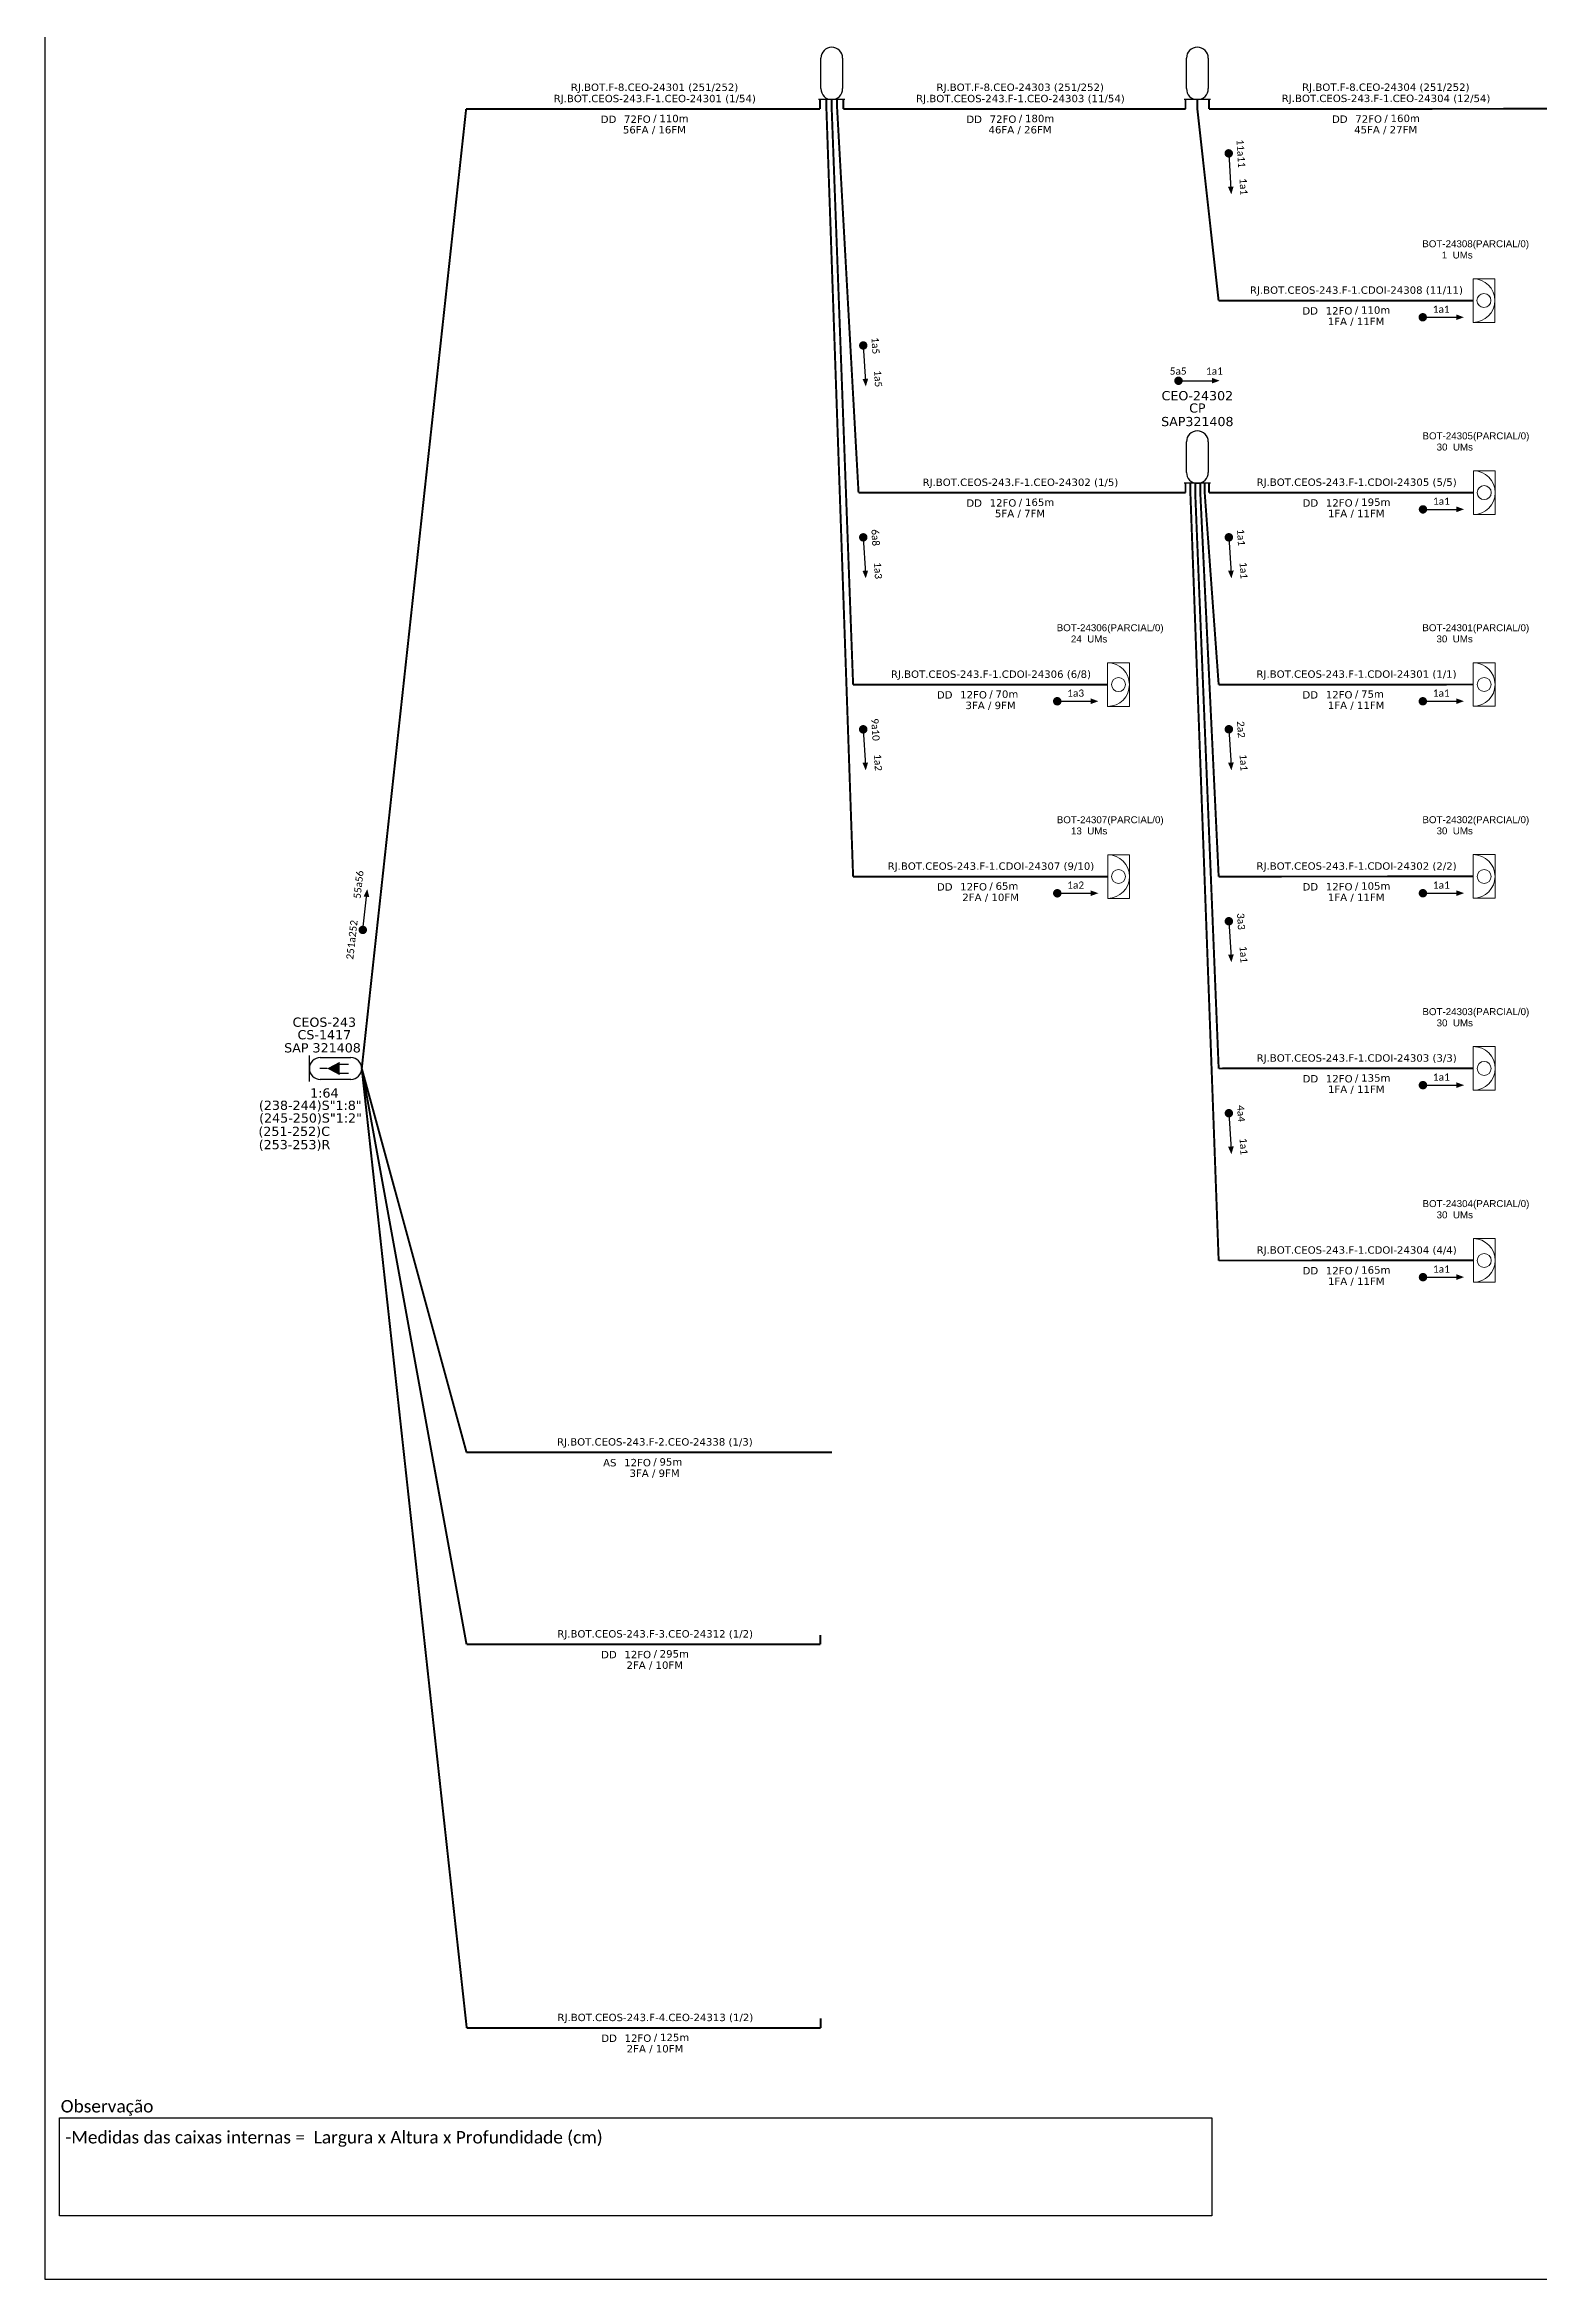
# Model space of a CAD drawing. Header units: metres. Extents: x -1434 to -593, y 563 to 1157.
# Drawn here: x -1434.3 to -1231, y 563 to 867 of the extents above; entities that cross this region are included whole.
import ezdxf
from ezdxf.enums import TextEntityAlignment as Align

# ---------------------------------------------------------------- set-up
doc = ezdxf.new("R2010")
doc.units = ezdxf.units.M
for name, color, linetype, lineweight in [("20.0-LEGENDA DOS CDO'S", 1, 'Continuous', 0), ('20.1-CDO_INTERIOR', 1, 'Continuous', 0), ('40.1-ETIQUETAS', 1, 'Continuous', 20)]:
    doc.layers.add(name, color=color, linetype=linetype, lineweight=lineweight)
for name, color, linetype in [('20.4-CEOS', 1, 'Continuous'), ('CAP a instalar', 1, 'Continuous'), ('SETA', 7, 'Continuous')]:
    doc.layers.add(name, color=color, linetype=linetype)
doc.styles.add('ARIAL', font='arial.ttf')
doc.styles.add('siredit', font='verdana.ttf')
doc.styles.get("Standard").update_dxf_attribs({"font": 'arial.ttf'})
doc.styles.add('WMF-Calibri0', font='calibri.ttf')
doc.linetypes.add('FENCELINE1', pattern='A,0.25,-0.1,[133,ltypeshp.shx,S=0.1,R=0,X=-0.1,Y=0],-0.1,1', length=1.45)

# ---------------------------------------------------------------- blocks, each defined once
blk = doc.blocks.new('CEOS_RP_CT_DRT')
at = {"layer": '20.4-CEOS', "color": 0}
for p, q in [((-4.54, 1.19), (-1.19, 1.19)), ((-1.19, -1.19), (-4.54, -1.19))]:
    blk.add_line(p, q, dxfattribs=at)
for points in [[(-5.73, -1.43), (-5.73, 1.44)], [(-3.79, 0), (-4.59, 0)], [(-2.47, 0.48), (-1.45, 0.48)], [(-2.47, -0.52), (-1.45, -0.52)]]:
    blk.add_lwpolyline(points, dxfattribs=at)
blk.add_lwpolyline([(-3.79, 0, 0, 1.47, 0), (-2.41, 0, 1.47, 1.47, 0)], format="xyseb", dxfattribs=at)
for centre, start, end in [((-4.54, 0), 90, 270), ((-1.19, 0), 270, 90)]:
    blk.add_arc(centre, 1.19, start, end, dxfattribs=at)
at = {"layer": '20.4-CEOS', "color": 7, "style": 'siredit'}
for tag, p in [('Nº_DA_CEOS', (-2.86, 5.6)), ('LOCAL', (-2.86, 4.24)), ('SAP', (-2.86, 2.78)), ('RACIO_SPLITAGEM', (-2.86, -1.88)), ('FIBRAS_SPLITTER', (-2.86, -3.58)), ('RESERVA_FINAIS', (-2.86, -6.39)), ('FIBRAS_TOP_C', (-2.86, -5.08))]:
    blk.add_attdef(tag, text='', height=1.01, dxfattribs=at).set_placement(p, align=Align.TOP_CENTER)
blk = doc.blocks.new('ETIQUETA_RS5F')
at = {"layer": '40.1-ETIQUETAS', "color": 0, "style": 'siredit'}
blk.add_text('/', height=1.5, dxfattribs=at).set_placement((1.55, -1.95), align=Align.MIDDLE_RIGHT)
for tag, p in [('ETIQUETA_R_PRIMARIA', (1.18, 4.1)), ('ETIQUETA_R_SECUNDARIA', (1.18, 2.1)), ('F_ATIVAS/F_MORTAS', (1.11, -4.24))]:
    blk.add_attdef(tag, text='', height=1.5, dxfattribs=at).set_placement(p, align=Align.MIDDLE_CENTER)
for tag, p in [('TIPO_CABO', (-6.62, -2.12)), ('CAP_CABO', (0.37, -2.09))]:
    blk.add_attdef(tag, text='', height=1.5, dxfattribs=at).set_placement(p, align=Align.MIDDLE_RIGHT)
blk.add_attdef('METROS', text='', height=1.5, dxfattribs=at).set_placement((2.11, -1.95), align=Align.MIDDLE_LEFT)
for tag, p in [('FUSÃO_1', (0.82, -8.39)), ('FUSÃO_2', (0.82, -10.6)), ('FUSÃO_3', (0.82, -12.93)), ('FUSÃO_4', (0.82, -15.14)), ('FUSÃO_5', (0.82, -17.16))]:
    blk.add_attdef(tag, text='', height=1.5, dxfattribs=at).set_placement(p, align=Align.CENTER)
blk = doc.blocks.new('CDOI_INT')
at = {"layer": '20.1-CDO_INTERIOR', "color": 0, "lineweight": 18}
blk.add_lwpolyline([(4.25, -4.25), (4.25, 4.25), (0, 4.25), (0, -4.25)], close=True, dxfattribs=at)
blk.add_circle((2.12, 0), 1.36, dxfattribs=at)
blk.add_arc((0, 0), 4.25, 270, 90, dxfattribs=at)
at = {"layer": "20.0-LEGENDA DOS CDO'S", "color": 0, "style": 'ARIAL'}
for tag, p in [('CDO_N', (-0.08, 10.38)), ('SURVEY', (-0.08, 8.2)), ('SPLITER_1', (21.18, 10.38)), ('SPLITER_2', (21.19, 8.68)), ('SAP', (-0.08, 6.23)), ('1:XX', (5.94, -2.22)), ('UMS', (5.94, -4.24))]:
    blk.add_attdef(tag, p, '', height=1.36, dxfattribs=at)
blk.add_attdef('FIBRAS_UTILIZADAS', text='', height=1.36, dxfattribs=at).set_placement((15.34, 10.38), align=Align.CENTER)

msp = doc.modelspace()

# ---------------------------------------------------------------- linework, layer by layer
at = {"color": 7}
msp.add_lwpolyline([(-1434.31, 562.96), (-593.31, 562.96), (-593.31, 1156.96), (-1434.31, 1156.96)], close=True, dxfattribs=at)
at = {"const_width": 0.575}
for points in [[(-1273.26, 852.53, 1), (-1273.22, 851.96, 1)], [(-1247.13, 829.94, 1), (-1246.56, 829.94, 1)], [(-1322.97, 826.39, 1), (-1322.94, 825.82, 1)], [(-1280.36, 821.3, 1), (-1279.79, 821.3, 1)], [(-1247.1, 803.8, 1), (-1246.53, 803.8, 1)], [(-1322.98, 800.28, 1), (-1322.94, 799.71, 1)], [(-1273.24, 800.29, 1), (-1273.21, 799.71, 1)], [(-1296.86, 777.69, 1), (-1296.28, 777.69, 1)], [(-1247.12, 777.69, 1), (-1246.55, 777.69, 1)], [(-1322.98, 774.16, 1), (-1322.94, 773.58, 1)], [(-1273.24, 774.17, 1), (-1273.21, 773.59, 1)], [(-1296.85, 751.56, 1), (-1296.27, 751.56, 1)], [(-1247.11, 751.57, 1), (-1246.54, 751.57, 1)], [(-1273.24, 748.04, 1), (-1273.21, 747.47, 1)], [(-1247.11, 725.45, 1), (-1246.53, 725.45, 1)], [(-1273.24, 721.92, 1), (-1273.21, 721.35, 1)], [(-1247.1, 699.32, 1), (-1246.53, 699.32, 1)]]:
    msp.add_lwpolyline(points, format="xyb", close=True, dxfattribs=at)
at = {"const_width": 0.575, "elevation": -0.57}
msp.add_lwpolyline([(-1391.07, 746.29, 1), (-1391.01, 746.86, 1)], format="xyb", close=True, dxfattribs=at)
at = {"color": 0}
msp.add_lwpolyline([(-1432.3, 584.95), (-1275.56, 584.95), (-1275.56, 571.6), (-1432.3, 571.6)], close=True, dxfattribs=at)
at = {"layer": '20.4-CEOS', "color": 7}
for p, q in [((-1328.73, 861.05), (-1328.73, 865.21)), ((-1325.77, 865.21), (-1325.77, 861.05)), ((-1278.99, 861.05), (-1278.99, 865.21)), ((-1276.03, 865.21), (-1276.03, 861.05)), ((-1325.47, 859.57), (-1329.04, 859.57)), ((-1275.73, 859.57), (-1279.3, 859.57))]:
    msp.add_line(p, q, dxfattribs=at)
at = {"layer": '20.4-CEOS', "color": 8}
for p, q in [((-1278.99, 808.83), (-1278.99, 812.99)), ((-1276.03, 812.99), (-1276.03, 808.83)), ((-1275.73, 807.35), (-1279.3, 807.35))]:
    msp.add_line(p, q, dxfattribs=at)
at = {"layer": '20.4-CEOS', "color": 7}
for centre, start, end in [((-1327.25, 865.21), 0, 180), ((-1277.51, 865.21), 0, 180), ((-1327.25, 861.05), 180, 0), ((-1277.51, 861.05), 180, 0)]:
    msp.add_arc(centre, 1.48, start, end, dxfattribs=at)
at = {"layer": '20.4-CEOS', "color": 8}
for centre, start, end in [((-1277.51, 812.99), 0, 180), ((-1277.51, 808.83), 180, 0)]:
    msp.add_arc(centre, 1.48, start, end, dxfattribs=at)
at = {"layer": 'CAP a instalar', "color": 7, "ltscale": 7, "const_width": 0.268}
for points in [[(-1391.18, 727.73), (-1376.98, 858.29)], [(-1376.98, 858.29), (-1328.86, 858.29)], [(-1325.68, 858.29), (-1325.68, 859.57)], [(-1325.68, 858.29), (-1279.12, 858.29)], [(-1279.12, 858.29), (-1279.12, 859.57)], [(-1275.94, 858.29), (-1275.94, 859.57)], [(-1275.94, 858.29), (-1229.38, 858.31)], [(-1376.9, 597.16), (-1391.18, 727.73)], [(-1391.18, 727.73), (-1376.93, 649.36)], [(-1376.93, 649.36), (-1328.81, 649.36)]]:
    msp.add_lwpolyline(points, dxfattribs=at)
at = {"layer": 'CAP a instalar', "color": 7, "linetype": 'FENCELINE1', "ltscale": 7, "const_width": 0.268}
for points in [[(-1328.86, 858.29), (-1328.86, 859.57)], [(-1376.93, 675.48), (-1391.18, 727.73)], [(-1376.96, 675.48), (-1327.23, 675.48)], [(-1328.81, 649.36), (-1328.81, 650.65)]]:
    msp.add_lwpolyline(points, dxfattribs=at)
at = {"layer": 'CAP a instalar', "color": 8, "ltscale": 7, "const_width": 0.268}
for points in [[(-1327.97, 858.29), (-1327.97, 859.57)], [(-1324.34, 753.83), (-1327.97, 858.29)], [(-1327.25, 858.29), (-1327.25, 859.57)], [(-1324.34, 779.95), (-1327.25, 858.29)], [(-1326.51, 858.29), (-1326.51, 859.57)], [(-1323.6, 806.07), (-1326.51, 858.29)], [(-1277.51, 858.29), (-1277.51, 859.57)], [(-1274.62, 832.21), (-1277.51, 858.29)], [(-1274.62, 832.21), (-1240, 832.22)], [(-1323.6, 806.07), (-1279.12, 806.07)], [(-1279.12, 806.07), (-1279.12, 807.35)], [(-1278.46, 806.07), (-1278.46, 807.35)], [(-1274.61, 701.59), (-1278.46, 806.07)], [(-1277.8, 806.07), (-1277.8, 807.35)], [(-1274.61, 727.72), (-1277.8, 806.07)], [(-1277.11, 806.07), (-1277.11, 807.35)], [(-1274.61, 753.84), (-1277.11, 806.07)], [(-1276.51, 806.07), (-1276.51, 807.35)], [(-1274.61, 779.96), (-1276.51, 806.07)], [(-1275.94, 806.07), (-1275.94, 807.35)], [(-1275.94, 806.07), (-1239.99, 806.08)], [(-1324.34, 779.95), (-1289.72, 779.96)], [(-1274.61, 779.96), (-1239.99, 779.97)], [(-1324.34, 753.83), (-1289.72, 753.84)], [(-1274.61, 753.84), (-1239.99, 753.85)], [(-1274.61, 727.72), (-1239.99, 727.73)], [(-1274.61, 701.59), (-1239.99, 701.6)], [(-1376.9, 597.16), (-1328.77, 597.16)], [(-1328.77, 597.16), (-1328.77, 598.45)]]:
    msp.add_lwpolyline(points, dxfattribs=at)
at = {"layer": 'SETA'}
for points in [[(-1273.24, 852.25), (-1272.94, 847.31)], [(-1246.85, 829.94), (-1241.91, 829.94)], [(-1322.95, 826.1), (-1322.66, 821.17)], [(-1280.08, 821.3), (-1275.14, 821.3)], [(-1280.08, 821.3), (-1275.14, 821.3)], [(-1246.81, 803.8), (-1241.87, 803.8)], [(-1322.96, 799.99), (-1322.66, 795.06)], [(-1273.23, 800), (-1272.93, 795.07)], [(-1296.57, 777.69), (-1291.63, 777.69)], [(-1246.83, 777.69), (-1241.89, 777.69)], [(-1322.96, 773.87), (-1322.66, 768.94)], [(-1273.23, 773.88), (-1272.93, 768.95)], [(-1296.56, 751.56), (-1291.62, 751.56)], [(-1246.83, 751.57), (-1241.89, 751.57)], [(-1273.23, 747.76), (-1272.93, 742.82)], [(-1246.82, 725.45), (-1241.88, 725.45)], [(-1273.23, 721.63), (-1272.93, 716.7)], [(-1246.81, 699.32), (-1241.87, 699.32)]]:
    msp.add_lwpolyline(points, dxfattribs=at)
at = {"layer": 'SETA', "elevation": -0.57}
msp.add_lwpolyline([(-1391.04, 746.57), (-1390.49, 751.48)], dxfattribs=at)
msp.add_lwpolyline([(-1391.04, 746.57), (-1390.49, 751.48)], dxfattribs=at)
at = {"layer": 'SETA'}
for points in [[(-1272.58, 847.73), (-1272.89, 846.66), (-1273.34, 847.69)], [(-1242.3, 830.33), (-1241.25, 829.94), (-1242.3, 829.56)], [(-1322.29, 821.59), (-1322.61, 820.52), (-1323.05, 821.54)], [(-1275.53, 821.7), (-1274.48, 821.31), (-1275.53, 820.93)], [(-1275.53, 821.7), (-1274.48, 821.31), (-1275.53, 820.93)], [(-1242.27, 804.19), (-1241.22, 803.81), (-1242.27, 803.42)], [(-1322.3, 795.48), (-1322.62, 794.41), (-1323.06, 795.43)], [(-1272.56, 795.49), (-1272.88, 794.41), (-1273.33, 795.44)], [(-1292.02, 778.08), (-1290.97, 777.69), (-1292.02, 777.31)], [(-1242.29, 778.08), (-1241.24, 777.7), (-1242.29, 777.32)], [(-1322.3, 769.36), (-1322.62, 768.28), (-1323.06, 769.31)], [(-1272.56, 769.37), (-1272.88, 768.29), (-1273.33, 769.32)], [(-1390.92, 751.13, -0.57), (-1390.43, 752.14, -0.57), (-1390.16, 751.05, -0.57)], [(-1390.92, 751.13, -0.57), (-1390.43, 752.14, -0.57), (-1390.16, 751.05, -0.57)], [(-1292.02, 751.95), (-1290.96, 751.57), (-1292.02, 751.19)], [(-1242.28, 751.96), (-1241.23, 751.58), (-1242.28, 751.19)], [(-1272.56, 743.24), (-1272.88, 742.17), (-1273.33, 743.2)], [(-1242.28, 725.84), (-1241.22, 725.45), (-1242.28, 725.07)], [(-1272.56, 717.12), (-1272.88, 716.05), (-1273.33, 717.07)], [(-1242.27, 699.72), (-1241.22, 699.33), (-1242.27, 698.95)]]:
    msp.add_solid(points, dxfattribs=at)

# ---------------------------------------------------------------- block references
at = {"layer": '20.1-CDO_INTERIOR', "color": 8, "ltscale": 11}
ref = msp.add_blockref('CDOI_INT', (-1240, 832.22), dxfattribs=dict(at, xscale=0.6986235969646043, yscale=0.6986235969646043, zscale=0.6986235969646043))
ref.add_attrib('CDO_N', 'BOT-24308', dxfattribs={"layer": "20.0-LEGENDA DOS CDO'S", "color": 8, "height": 0.95, "style": 'ARIAL'}).set_placement((-1240.05, 839.47), align=Align.RIGHT)
ref.add_attrib('FIBRAS_UTILIZADAS', '    (PARCIAL/0)', dxfattribs={"layer": "20.0-LEGENDA DOS CDO'S", "color": 8, "height": 0.9484, "style": 'ARIAL'}).set_placement((-1236.95, 839.47), align=Align.CENTER)
ref.add_attrib('SURVEY', '1  UMs', dxfattribs={"layer": "20.0-LEGENDA DOS CDO'S", "color": 8, "height": 0.95, "style": 'ARIAL'}).set_placement((-1240.05, 837.94), align=Align.RIGHT)
ref = msp.add_blockref('CDOI_INT', (-1239.96, 806.08), dxfattribs=dict(at, xscale=0.6986235969646043, yscale=0.6986235969646043, zscale=0.6986235969646043))
ref.add_attrib('CDO_N', 'BOT-24305', dxfattribs={"layer": "20.0-LEGENDA DOS CDO'S", "color": 8, "height": 0.95, "style": 'ARIAL'}).set_placement((-1240.02, 813.33), align=Align.RIGHT)
ref.add_attrib('FIBRAS_UTILIZADAS', '    (PARCIAL/0)', dxfattribs={"layer": "20.0-LEGENDA DOS CDO'S", "color": 8, "height": 0.9484, "style": 'ARIAL'}).set_placement((-1236.91, 813.33), align=Align.CENTER)
ref.add_attrib('SURVEY', '30  UMs', dxfattribs={"layer": "20.0-LEGENDA DOS CDO'S", "color": 8, "height": 0.95, "style": 'ARIAL'}).set_placement((-1240.02, 811.81), align=Align.RIGHT)
ref = msp.add_blockref('CDOI_INT', (-1289.72, 779.96), dxfattribs=dict(at, xscale=0.6986235969646043, yscale=0.6986235969646043, zscale=0.6986235969646043))
ref.add_attrib('CDO_N', 'BOT-24306', dxfattribs={"layer": "20.0-LEGENDA DOS CDO'S", "color": 8, "height": 0.95, "style": 'ARIAL'}).set_placement((-1289.78, 787.22), align=Align.RIGHT)
ref.add_attrib('FIBRAS_UTILIZADAS', '    (PARCIAL/0)', dxfattribs={"layer": "20.0-LEGENDA DOS CDO'S", "color": 8, "height": 0.9484, "style": 'ARIAL'}).set_placement((-1286.67, 787.22), align=Align.CENTER)
ref.add_attrib('SURVEY', '24  UMs', dxfattribs={"layer": "20.0-LEGENDA DOS CDO'S", "color": 8, "height": 0.95, "style": 'ARIAL'}).set_placement((-1289.77, 785.69), align=Align.RIGHT)
ref = msp.add_blockref('CDOI_INT', (-1239.98, 779.97), dxfattribs=dict(at, xscale=0.6986235969646043, yscale=0.6986235969646043, zscale=0.6986235969646043))
ref.add_attrib('CDO_N', 'BOT-24301', dxfattribs={"layer": "20.0-LEGENDA DOS CDO'S", "color": 8, "height": 0.95, "style": 'ARIAL'}).set_placement((-1240.04, 787.22), align=Align.RIGHT)
ref.add_attrib('FIBRAS_UTILIZADAS', '    (PARCIAL/0)', dxfattribs={"layer": "20.0-LEGENDA DOS CDO'S", "color": 8, "height": 0.9484, "style": 'ARIAL'}).set_placement((-1236.93, 787.22), align=Align.CENTER)
ref.add_attrib('SURVEY', '30  UMs', dxfattribs={"layer": "20.0-LEGENDA DOS CDO'S", "color": 8, "height": 0.95, "style": 'ARIAL'}).set_placement((-1240.04, 785.7), align=Align.RIGHT)
ref = msp.add_blockref('CDOI_INT', (-1289.71, 753.84), dxfattribs=dict(at, xscale=0.6986235969646043, yscale=0.6986235969646043, zscale=0.6986235969646043))
ref.add_attrib('CDO_N', 'BOT-24307', dxfattribs={"layer": "20.0-LEGENDA DOS CDO'S", "color": 8, "height": 0.95, "style": 'ARIAL'}).set_placement((-1289.77, 761.09), align=Align.RIGHT)
ref.add_attrib('FIBRAS_UTILIZADAS', '    (PARCIAL/0)', dxfattribs={"layer": "20.0-LEGENDA DOS CDO'S", "color": 8, "height": 0.9484, "style": 'ARIAL'}).set_placement((-1286.66, 761.09), align=Align.CENTER)
ref.add_attrib('SURVEY', '13  UMs', dxfattribs={"layer": "20.0-LEGENDA DOS CDO'S", "color": 8, "height": 0.95, "style": 'ARIAL'}).set_placement((-1289.76, 759.57), align=Align.RIGHT)
ref = msp.add_blockref('CDOI_INT', (-1239.98, 753.85), dxfattribs=dict(at, xscale=0.6986235969646043, yscale=0.6986235969646043, zscale=0.6986235969646043))
ref.add_attrib('CDO_N', 'BOT-24302', dxfattribs={"layer": "20.0-LEGENDA DOS CDO'S", "color": 8, "height": 0.95, "style": 'ARIAL'}).set_placement((-1240.03, 761.1), align=Align.RIGHT)
ref.add_attrib('FIBRAS_UTILIZADAS', '    (PARCIAL/0)', dxfattribs={"layer": "20.0-LEGENDA DOS CDO'S", "color": 8, "height": 0.9484, "style": 'ARIAL'}).set_placement((-1236.93, 761.1), align=Align.CENTER)
ref.add_attrib('SURVEY', '30  UMs', dxfattribs={"layer": "20.0-LEGENDA DOS CDO'S", "color": 8, "height": 0.95, "style": 'ARIAL'}).set_placement((-1240.03, 759.58), align=Align.RIGHT)
ref = msp.add_blockref('CDOI_INT', (-1239.97, 727.73), dxfattribs=dict(at, xscale=0.6986235969646043, yscale=0.6986235969646043, zscale=0.6986235969646043))
ref.add_attrib('CDO_N', 'BOT-24303', dxfattribs={"layer": "20.0-LEGENDA DOS CDO'S", "color": 8, "height": 0.95, "style": 'ARIAL'}).set_placement((-1240.03, 734.98), align=Align.RIGHT)
ref.add_attrib('FIBRAS_UTILIZADAS', '    (PARCIAL/0)', dxfattribs={"layer": "20.0-LEGENDA DOS CDO'S", "color": 8, "height": 0.9484, "style": 'ARIAL'}).set_placement((-1236.92, 734.98), align=Align.CENTER)
ref.add_attrib('SURVEY', '30  UMs', dxfattribs={"layer": "20.0-LEGENDA DOS CDO'S", "color": 8, "height": 0.95, "style": 'ARIAL'}).set_placement((-1240.02, 733.45), align=Align.RIGHT)
ref = msp.add_blockref('CDOI_INT', (-1239.96, 701.6), dxfattribs=dict(at, xscale=0.6986235969646043, yscale=0.6986235969646043, zscale=0.6986235969646043))
ref.add_attrib('CDO_N', 'BOT-24304', dxfattribs={"layer": "20.0-LEGENDA DOS CDO'S", "color": 8, "height": 0.95, "style": 'ARIAL'}).set_placement((-1240.02, 708.86), align=Align.RIGHT)
ref.add_attrib('FIBRAS_UTILIZADAS', '    (PARCIAL/0)', dxfattribs={"layer": "20.0-LEGENDA DOS CDO'S", "color": 8, "height": 0.9484, "style": 'ARIAL'}).set_placement((-1236.91, 708.86), align=Align.CENTER)
ref.add_attrib('SURVEY', '30  UMs', dxfattribs={"layer": "20.0-LEGENDA DOS CDO'S", "color": 8, "height": 0.95, "style": 'ARIAL'}).set_placement((-1240.02, 707.33), align=Align.RIGHT)
at = {"layer": '20.4-CEOS', "color": 7}
ref = msp.add_blockref('CEOS_RP_CT_DRT', (-1391.18, 727.72), dxfattribs=dict(at, xscale=1.242529650648194, yscale=1.242529650648194, zscale=1.24252964763992))
ref.add_attrib('Nº_DA_CEOS', 'CEOS-243', dxfattribs={"color": 7, "height": 1.255, "style": 'siredit'}).set_placement((-1396.27, 734.65), align=Align.TOP_CENTER)
ref.add_attrib('LOCAL', 'CS-1417', dxfattribs={"color": 7, "height": 1.255, "style": 'siredit'}).set_placement((-1396.27, 732.94), align=Align.TOP_CENTER)
ref.add_attrib('SAP', 'SAP 321408', dxfattribs={"color": 7, "height": 1.255, "style": 'siredit'}).set_placement((-1396.52, 731.16), align=Align.TOP_CENTER)
ref.add_attrib('RACIO_SPLITAGEM', '1:64', dxfattribs={"color": 7, "height": 1.255, "style": 'siredit'}).set_placement((-1396.27, 725.02), align=Align.TOP_CENTER)
ref.add_attrib('FIBRAS_SPLITTER', '(238-244)S"1:8"', dxfattribs={"color": 7, "height": 1.2546, "style": 'siredit'}).set_placement((-1398.18, 723.34), align=Align.TOP_CENTER)
ref.add_attrib('FIBRAS_TOP_C', '(251-252)C', dxfattribs={"color": 7, "height": 1.255, "style": 'siredit'}).set_placement((-1400.37, 719.8), align=Align.TOP_CENTER)
ref.add_attrib('RESERVA_FINAIS', '(253-253)R', dxfattribs={"color": 7, "height": 1.255, "style": 'siredit'}).set_placement((-1400.33, 717.99), align=Align.TOP_CENTER)
at = {"layer": '40.1-ETIQUETAS', "color": 7}
ref = msp.add_blockref('ETIQUETA_RS5F', (-1352.12, 858.3), dxfattribs=dict(at, xscale=0.6704489508658391, yscale=0.6704489508658391, zscale=0.6704489508658391))
ref.add_attrib('ETIQUETA_R_PRIMARIA', 'RJ.BOT.F-8.CEO-24301 (251/252)', dxfattribs={"color": 0, "height": 1.0057, "style": 'siredit'}).set_placement((-1351.35, 861.24), align=Align.MIDDLE_CENTER)
ref.add_attrib('ETIQUETA_R_SECUNDARIA', 'RJ.BOT.CEOS-243.F-1.CEO-24301 (1/54)', dxfattribs={"color": 0, "height": 1.0057, "style": 'siredit'}).set_placement((-1351.32, 859.71), align=Align.MIDDLE_CENTER)
ref.add_attrib('TIPO_CABO', 'DD', dxfattribs={"color": 0, "height": 1.006, "style": 'siredit'}).set_placement((-1356.55, 856.88), align=Align.MIDDLE_RIGHT)
ref.add_attrib('CAP_CABO', '72FO', dxfattribs={"color": 0, "height": 1.006, "style": 'siredit'}).set_placement((-1351.87, 856.9), align=Align.MIDDLE_RIGHT)
ref.add_attrib('METROS', '110m', dxfattribs={"color": 0, "height": 1.006, "style": 'siredit'}).set_placement((-1350.7, 856.99), align=Align.MIDDLE_LEFT)
ref.add_attrib('F_ATIVAS/F_MORTAS', '56FA / 16FM', dxfattribs={"color": 0, "height": 1.0057, "style": 'siredit'}).set_placement((-1351.37, 855.46), align=Align.MIDDLE_CENTER)
ref = msp.add_blockref('ETIQUETA_RS5F', (-1302.38, 858.3), dxfattribs=dict(at, xscale=0.6704489508658391, yscale=0.6704489508658391, zscale=0.6704489508658391))
ref.add_attrib('ETIQUETA_R_PRIMARIA', 'RJ.BOT.F-8.CEO-24303 (251/252)', dxfattribs={"color": 0, "height": 1.0057, "style": 'siredit'}).set_placement((-1301.61, 861.24), align=Align.MIDDLE_CENTER)
ref.add_attrib('ETIQUETA_R_SECUNDARIA', 'RJ.BOT.CEOS-243.F-1.CEO-24303 (11/54)', dxfattribs={"color": 0, "height": 1.0057, "style": 'siredit'}).set_placement((-1301.58, 859.71), align=Align.MIDDLE_CENTER)
ref.add_attrib('TIPO_CABO', 'DD', dxfattribs={"color": 0, "height": 1.006, "style": 'siredit'}).set_placement((-1306.81, 856.88), align=Align.MIDDLE_RIGHT)
ref.add_attrib('CAP_CABO', '72FO', dxfattribs={"color": 0, "height": 1.006, "style": 'siredit'}).set_placement((-1302.13, 856.9), align=Align.MIDDLE_RIGHT)
ref.add_attrib('METROS', '180m', dxfattribs={"color": 0, "height": 1.006, "style": 'siredit'}).set_placement((-1300.96, 856.99), align=Align.MIDDLE_LEFT)
ref.add_attrib('F_ATIVAS/F_MORTAS', '46FA / 26FM', dxfattribs={"color": 0, "height": 1.0057, "style": 'siredit'}).set_placement((-1301.63, 855.46), align=Align.MIDDLE_CENTER)
ref = msp.add_blockref('ETIQUETA_RS5F', (-1252.64, 858.32), dxfattribs=dict(at, xscale=0.6704489508658391, yscale=0.6704489508658391, zscale=0.6704489508658391))
ref.add_attrib('ETIQUETA_R_PRIMARIA', 'RJ.BOT.F-8.CEO-24304 (251/252)', dxfattribs={"color": 0, "height": 1.0057, "style": 'siredit'}).set_placement((-1251.87, 861.25), align=Align.MIDDLE_CENTER)
ref.add_attrib('ETIQUETA_R_SECUNDARIA', 'RJ.BOT.CEOS-243.F-1.CEO-24304 (12/54)', dxfattribs={"color": 0, "height": 1.0057, "style": 'siredit'}).set_placement((-1251.84, 859.73), align=Align.MIDDLE_CENTER)
ref.add_attrib('TIPO_CABO', 'DD', dxfattribs={"color": 0, "height": 1.006, "style": 'siredit'}).set_placement((-1257.07, 856.9), align=Align.MIDDLE_RIGHT)
ref.add_attrib('CAP_CABO', '72FO', dxfattribs={"color": 0, "height": 1.006, "style": 'siredit'}).set_placement((-1252.39, 856.92), align=Align.MIDDLE_RIGHT)
ref.add_attrib('METROS', '160m', dxfattribs={"color": 0, "height": 1.006, "style": 'siredit'}).set_placement((-1251.22, 857.01), align=Align.MIDDLE_LEFT)
ref.add_attrib('F_ATIVAS/F_MORTAS', '45FA / 27FM', dxfattribs={"color": 0, "height": 1.0057, "style": 'siredit'}).set_placement((-1251.89, 855.47), align=Align.MIDDLE_CENTER)
at = {"layer": '40.1-ETIQUETAS', "color": 8}
ref = msp.add_blockref('ETIQUETA_RS5F', (-1256.66, 832.23), dxfattribs=dict(at, xscale=0.6704489508658391, yscale=0.6704489508658391, zscale=0.6704489508658391))
ref.add_attrib('ETIQUETA_R_SECUNDARIA', 'RJ.BOT.CEOS-243.F-1.CDOI-24308 (11/11)', dxfattribs={"color": 0, "height": 1.0057, "style": 'siredit'}).set_placement((-1255.87, 833.64), align=Align.MIDDLE_CENTER)
ref.add_attrib('TIPO_CABO', 'DD', dxfattribs={"color": 0, "height": 1.006, "style": 'siredit'}).set_placement((-1261.1, 830.81), align=Align.MIDDLE_RIGHT)
ref.add_attrib('CAP_CABO', '12FO', dxfattribs={"color": 0, "height": 1.006, "style": 'siredit'}).set_placement((-1256.42, 830.82), align=Align.MIDDLE_RIGHT)
ref.add_attrib('METROS', '110m', dxfattribs={"color": 0, "height": 1.006, "style": 'siredit'}).set_placement((-1255.25, 830.92), align=Align.MIDDLE_LEFT)
ref.add_attrib('F_ATIVAS/F_MORTAS', '1FA / 11FM', dxfattribs={"color": 0, "height": 1.006, "style": 'siredit'}).set_placement((-1255.92, 829.38), align=Align.MIDDLE_CENTER)
ref = msp.add_blockref('ETIQUETA_RS5F', (-1302.38, 806.08), dxfattribs=dict(at, xscale=0.6704489508658391, yscale=0.6704489508658391, zscale=0.6704489508658391))
ref.add_attrib('ETIQUETA_R_SECUNDARIA', 'RJ.BOT.CEOS-243.F-1.CEO-24302 (1/5)', dxfattribs={"color": 0, "height": 1.0057, "style": 'siredit'}).set_placement((-1301.58, 807.49), align=Align.MIDDLE_CENTER)
ref.add_attrib('TIPO_CABO', 'DD', dxfattribs={"color": 0, "height": 1.006, "style": 'siredit'}).set_placement((-1306.81, 804.66), align=Align.MIDDLE_RIGHT)
ref.add_attrib('CAP_CABO', '12FO', dxfattribs={"color": 0, "height": 1.006, "style": 'siredit'}).set_placement((-1302.13, 804.68), align=Align.MIDDLE_RIGHT)
ref.add_attrib('METROS', '165m', dxfattribs={"color": 0, "height": 1.006, "style": 'siredit'}).set_placement((-1300.96, 804.77), align=Align.MIDDLE_LEFT)
ref.add_attrib('F_ATIVAS/F_MORTAS', '5FA / 7FM', dxfattribs={"color": 0, "height": 1.006, "style": 'siredit'}).set_placement((-1301.63, 803.24), align=Align.MIDDLE_CENTER)
ref = msp.add_blockref('ETIQUETA_RS5F', (-1256.63, 806.09), dxfattribs=dict(at, xscale=0.6704489508658391, yscale=0.6704489508658391, zscale=0.6704489508658391))
ref.add_attrib('ETIQUETA_R_SECUNDARIA', 'RJ.BOT.CEOS-243.F-1.CDOI-24305 (5/5)', dxfattribs={"color": 0, "height": 1.0057, "style": 'siredit'}).set_placement((-1255.84, 807.5), align=Align.MIDDLE_CENTER)
ref.add_attrib('TIPO_CABO', 'DD', dxfattribs={"color": 0, "height": 1.006, "style": 'siredit'}).set_placement((-1261.07, 804.67), align=Align.MIDDLE_RIGHT)
ref.add_attrib('CAP_CABO', '12FO', dxfattribs={"color": 0, "height": 1.006, "style": 'siredit'}).set_placement((-1256.39, 804.68), align=Align.MIDDLE_RIGHT)
ref.add_attrib('METROS', '195m', dxfattribs={"color": 0, "height": 1.006, "style": 'siredit'}).set_placement((-1255.22, 804.78), align=Align.MIDDLE_LEFT)
ref.add_attrib('F_ATIVAS/F_MORTAS', '1FA / 11FM', dxfattribs={"color": 0, "height": 1.006, "style": 'siredit'}).set_placement((-1255.89, 803.24), align=Align.MIDDLE_CENTER)
ref = msp.add_blockref('ETIQUETA_RS5F', (-1306.39, 779.97), dxfattribs=dict(at, xscale=0.6704489508658391, yscale=0.6704489508658391, zscale=0.6704489508658391))
ref.add_attrib('ETIQUETA_R_SECUNDARIA', 'RJ.BOT.CEOS-243.F-1.CDOI-24306 (6/8)', dxfattribs={"color": 0, "height": 1.0057, "style": 'siredit'}).set_placement((-1305.59, 781.38), align=Align.MIDDLE_CENTER)
ref.add_attrib('TIPO_CABO', 'DD', dxfattribs={"color": 0, "height": 1.006, "style": 'siredit'}).set_placement((-1310.82, 778.56), align=Align.MIDDLE_RIGHT)
ref.add_attrib('CAP_CABO', '12FO', dxfattribs={"color": 0, "height": 1.006, "style": 'siredit'}).set_placement((-1306.14, 778.57), align=Align.MIDDLE_RIGHT)
ref.add_attrib('METROS', '70m', dxfattribs={"color": 0, "height": 1.006, "style": 'siredit'}).set_placement((-1304.97, 778.66), align=Align.MIDDLE_LEFT)
ref.add_attrib('F_ATIVAS/F_MORTAS', '3FA / 9FM', dxfattribs={"color": 0, "height": 1.006, "style": 'siredit'}).set_placement((-1305.64, 777.13), align=Align.MIDDLE_CENTER)
ref = msp.add_blockref('ETIQUETA_RS5F', (-1256.65, 779.98), dxfattribs=dict(at, xscale=0.6704489508658391, yscale=0.6704489508658391, zscale=0.6704489508658391))
ref.add_attrib('ETIQUETA_R_SECUNDARIA', 'RJ.BOT.CEOS-243.F-1.CDOI-24301 (1/1)', dxfattribs={"color": 0, "height": 1.0057, "style": 'siredit'}).set_placement((-1255.86, 781.39), align=Align.MIDDLE_CENTER)
ref.add_attrib('TIPO_CABO', 'DD', dxfattribs={"color": 0, "height": 1.006, "style": 'siredit'}).set_placement((-1261.09, 778.56), align=Align.MIDDLE_RIGHT)
ref.add_attrib('CAP_CABO', '12FO', dxfattribs={"color": 0, "height": 1.006, "style": 'siredit'}).set_placement((-1256.41, 778.58), align=Align.MIDDLE_RIGHT)
ref.add_attrib('METROS', '75m', dxfattribs={"color": 0, "height": 1.006, "style": 'siredit'}).set_placement((-1255.24, 778.67), align=Align.MIDDLE_LEFT)
ref.add_attrib('F_ATIVAS/F_MORTAS', '1FA / 11FM', dxfattribs={"color": 0, "height": 1.006, "style": 'siredit'}).set_placement((-1255.91, 777.14), align=Align.MIDDLE_CENTER)
ref = msp.add_blockref('ETIQUETA_RS5F', (-1306.38, 753.85), dxfattribs=dict(at, xscale=0.6704489508658391, yscale=0.6704489508658391, zscale=0.6704489508658391))
ref.add_attrib('ETIQUETA_R_SECUNDARIA', 'RJ.BOT.CEOS-243.F-1.CDOI-24307 (9/10)', dxfattribs={"color": 0, "height": 1.0057, "style": 'siredit'}).set_placement((-1305.59, 755.26), align=Align.MIDDLE_CENTER)
ref.add_attrib('TIPO_CABO', 'DD', dxfattribs={"color": 0, "height": 1.006, "style": 'siredit'}).set_placement((-1310.81, 752.43), align=Align.MIDDLE_RIGHT)
ref.add_attrib('CAP_CABO', '12FO', dxfattribs={"color": 0, "height": 1.006, "style": 'siredit'}).set_placement((-1306.13, 752.45), align=Align.MIDDLE_RIGHT)
ref.add_attrib('METROS', '65m', dxfattribs={"color": 0, "height": 1.006, "style": 'siredit'}).set_placement((-1304.96, 752.54), align=Align.MIDDLE_LEFT)
ref.add_attrib('F_ATIVAS/F_MORTAS', '2FA / 10FM', dxfattribs={"color": 0, "height": 1.006, "style": 'siredit'}).set_placement((-1305.63, 751.01), align=Align.MIDDLE_CENTER)
ref = msp.add_blockref('ETIQUETA_RS5F', (-1256.64, 753.86), dxfattribs=dict(at, xscale=0.6704489508658391, yscale=0.6704489508658391, zscale=0.6704489508658391))
ref.add_attrib('ETIQUETA_R_SECUNDARIA', 'RJ.BOT.CEOS-243.F-1.CDOI-24302 (2/2)', dxfattribs={"color": 0, "height": 1.0057, "style": 'siredit'}).set_placement((-1255.85, 755.27), align=Align.MIDDLE_CENTER)
ref.add_attrib('TIPO_CABO', 'DD', dxfattribs={"color": 0, "height": 1.006, "style": 'siredit'}).set_placement((-1261.08, 752.44), align=Align.MIDDLE_RIGHT)
ref.add_attrib('CAP_CABO', '12FO', dxfattribs={"color": 0, "height": 1.006, "style": 'siredit'}).set_placement((-1256.4, 752.46), align=Align.MIDDLE_RIGHT)
ref.add_attrib('METROS', '105m', dxfattribs={"color": 0, "height": 1.006, "style": 'siredit'}).set_placement((-1255.23, 752.55), align=Align.MIDDLE_LEFT)
ref.add_attrib('F_ATIVAS/F_MORTAS', '1FA / 11FM', dxfattribs={"color": 0, "height": 1.006, "style": 'siredit'}).set_placement((-1255.9, 751.01), align=Align.MIDDLE_CENTER)
ref = msp.add_blockref('ETIQUETA_RS5F', (-1256.64, 727.74), dxfattribs=dict(at, xscale=0.6704489508658391, yscale=0.6704489508658391, zscale=0.6704489508658391))
ref.add_attrib('ETIQUETA_R_SECUNDARIA', 'RJ.BOT.CEOS-243.F-1.CDOI-24303 (3/3)', dxfattribs={"color": 0, "height": 1.0057, "style": 'siredit'}).set_placement((-1255.84, 729.15), align=Align.MIDDLE_CENTER)
ref.add_attrib('TIPO_CABO', 'DD', dxfattribs={"color": 0, "height": 1.006, "style": 'siredit'}).set_placement((-1261.07, 726.32), align=Align.MIDDLE_RIGHT)
ref.add_attrib('CAP_CABO', '12FO', dxfattribs={"color": 0, "height": 1.006, "style": 'siredit'}).set_placement((-1256.39, 726.33), align=Align.MIDDLE_RIGHT)
ref.add_attrib('METROS', '135m', dxfattribs={"color": 0, "height": 1.006, "style": 'siredit'}).set_placement((-1255.22, 726.43), align=Align.MIDDLE_LEFT)
ref.add_attrib('F_ATIVAS/F_MORTAS', '1FA / 11FM', dxfattribs={"color": 0, "height": 1.006, "style": 'siredit'}).set_placement((-1255.89, 724.89), align=Align.MIDDLE_CENTER)
ref = msp.add_blockref('ETIQUETA_RS5F', (-1256.63, 701.61), dxfattribs=dict(at, xscale=0.6704489508658391, yscale=0.6704489508658391, zscale=0.6704489508658391))
ref.add_attrib('ETIQUETA_R_SECUNDARIA', 'RJ.BOT.CEOS-243.F-1.CDOI-24304 (4/4)', dxfattribs={"color": 0, "height": 1.0057, "style": 'siredit'}).set_placement((-1255.84, 703.02), align=Align.MIDDLE_CENTER)
ref.add_attrib('TIPO_CABO', 'DD', dxfattribs={"color": 0, "height": 1.006, "style": 'siredit'}).set_placement((-1261.07, 700.2), align=Align.MIDDLE_RIGHT)
ref.add_attrib('CAP_CABO', '12FO', dxfattribs={"color": 0, "height": 1.006, "style": 'siredit'}).set_placement((-1256.39, 700.21), align=Align.MIDDLE_RIGHT)
ref.add_attrib('METROS', '165m', dxfattribs={"color": 0, "height": 1.006, "style": 'siredit'}).set_placement((-1255.22, 700.3), align=Align.MIDDLE_LEFT)
ref.add_attrib('F_ATIVAS/F_MORTAS', '1FA / 11FM', dxfattribs={"color": 0, "height": 1.006, "style": 'siredit'}).set_placement((-1255.89, 698.77), align=Align.MIDDLE_CENTER)
at = {"layer": '40.1-ETIQUETAS', "color": 7}
ref = msp.add_blockref('ETIQUETA_RS5F', (-1352.1, 675.5), dxfattribs=dict(at, xscale=0.6704489508658391, yscale=0.6704489508658391, zscale=0.6704489508658391))
ref.add_attrib('ETIQUETA_R_SECUNDARIA', 'RJ.BOT.CEOS-243.F-2.CEO-24338 (1/3)', dxfattribs={"color": 0, "height": 1.0057, "style": 'siredit'}).set_placement((-1351.31, 676.91), align=Align.MIDDLE_CENTER)
ref.add_attrib('TIPO_CABO', 'AS', dxfattribs={"color": 0, "height": 1.006, "style": 'siredit'}).set_placement((-1356.53, 674.08), align=Align.MIDDLE_RIGHT)
ref.add_attrib('CAP_CABO', '12FO', dxfattribs={"color": 0, "height": 1.006, "style": 'siredit'}).set_placement((-1351.85, 674.09), align=Align.MIDDLE_RIGHT)
ref.add_attrib('METROS', '95m', dxfattribs={"color": 0, "height": 1.006, "style": 'siredit'}).set_placement((-1350.68, 674.19), align=Align.MIDDLE_LEFT)
ref.add_attrib('F_ATIVAS/F_MORTAS', '3FA / 9FM', dxfattribs={"color": 0, "height": 1.006, "style": 'siredit'}).set_placement((-1351.35, 672.65), align=Align.MIDDLE_CENTER)
ref = msp.add_blockref('ETIQUETA_RS5F', (-1352.06, 649.38), dxfattribs=dict(at, xscale=0.6704489508658391, yscale=0.6704489508658391, zscale=0.6704489508658391))
ref.add_attrib('ETIQUETA_R_SECUNDARIA', 'RJ.BOT.CEOS-243.F-3.CEO-24312 (1/2)', dxfattribs={"color": 0, "height": 1.0057, "style": 'siredit'}).set_placement((-1351.27, 650.79), align=Align.MIDDLE_CENTER)
ref.add_attrib('TIPO_CABO', 'DD', dxfattribs={"color": 0, "height": 1.006, "style": 'siredit'}).set_placement((-1356.5, 647.96), align=Align.MIDDLE_RIGHT)
ref.add_attrib('CAP_CABO', '12FO', dxfattribs={"color": 0, "height": 1.006, "style": 'siredit'}).set_placement((-1351.82, 647.97), align=Align.MIDDLE_RIGHT)
ref.add_attrib('METROS', '295m', dxfattribs={"color": 0, "height": 1.006, "style": 'siredit'}).set_placement((-1350.65, 648.07), align=Align.MIDDLE_LEFT)
ref.add_attrib('F_ATIVAS/F_MORTAS', '2FA / 10FM', dxfattribs={"color": 0, "height": 1.006, "style": 'siredit'}).set_placement((-1351.32, 646.53), align=Align.MIDDLE_CENTER)
at = {"layer": '40.1-ETIQUETAS', "color": 8}
ref = msp.add_blockref('ETIQUETA_RS5F', (-1352.03, 597.18), dxfattribs=dict(at, xscale=0.6704489508658391, yscale=0.6704489508658391, zscale=0.6704489508658391))
ref.add_attrib('ETIQUETA_R_SECUNDARIA', 'RJ.BOT.CEOS-243.F-4.CEO-24313 (1/2)', dxfattribs={"color": 0, "height": 1.0057, "style": 'siredit'}).set_placement((-1351.24, 598.59), align=Align.MIDDLE_CENTER)
ref.add_attrib('TIPO_CABO', 'DD', dxfattribs={"color": 0, "height": 1.006, "style": 'siredit'}).set_placement((-1356.47, 595.76), align=Align.MIDDLE_RIGHT)
ref.add_attrib('CAP_CABO', '12FO', dxfattribs={"color": 0, "height": 1.006, "style": 'siredit'}).set_placement((-1351.79, 595.77), align=Align.MIDDLE_RIGHT)
ref.add_attrib('METROS', '125m', dxfattribs={"color": 0, "height": 1.006, "style": 'siredit'}).set_placement((-1350.61, 595.87), align=Align.MIDDLE_LEFT)
ref.add_attrib('F_ATIVAS/F_MORTAS', '2FA / 10FM', dxfattribs={"color": 0, "height": 1.006, "style": 'siredit'}).set_placement((-1351.29, 594.33), align=Align.MIDDLE_CENTER)

# ---------------------------------------------------------------- texts
at = {"color": 0, "char_height": 0.9833, "width": 14.5763, "attachment_point": 5}
for s, insert, rotation in [('\\C7;\\fCalibri|b0|i0|c0|p34;11a11', (-1271.58, 852.22), 273.4639), ('{\\fCalibri|b0|i0|c0|p34;\\C7;1a1}', (-1271.23, 847.72), 273.4639), ('\\C7;\\fCalibri|b0|i0|c0|p34;1a5', (-1321.29, 826.07), 273.4639), ('\\C7;\\fCalibri|b0|i0|c0|p34;1a5', (-1320.94, 821.58), 273.4639), ('\\C7;\\fCalibri|b0|i0|c0|p34;6a8', (-1321.3, 799.96), 273.4639), ('\\C7;\\fCalibri|b0|i0|c0|p34;1a1', (-1271.56, 799.97), 273.4639), ('\\C7;\\fCalibri|b0|i0|c0|p34;1a3', (-1320.95, 795.47), 273.4639), ('{\\fCalibri|b0|i0|c0|p34;\\C7;1a1}', (-1271.21, 795.48), 273.4639), ('\\C7;\\fCalibri|b0|i0|c0|p34;9a10', (-1321.3, 773.84), 273.4639), ('\\C7;\\fCalibri|b0|i0|c0|p34;2a2', (-1271.56, 773.85), 273.4639), ('\\C7;\\fCalibri|b0|i0|c0|p34;1a2', (-1320.95, 769.35), 273.4639), ('{\\fCalibri|b0|i0|c0|p34;\\C7;1a1}', (-1271.21, 769.35), 273.4639), ('\\C7;\\fCalibri|b0|i0|c0|p34;55a56', (-1391.62, 752.74, -0.57), 83.5973), ('\\C7;\\fCalibri|b0|i0|c0|p34;3a3', (-1271.56, 747.73), 273.4639), ('{\\fCalibri|b0|i0|c0|p34;\\C7;251a252}', (-1392.52, 745.23, -0.57), 83.5973), ('{\\fCalibri|b0|i0|c0|p34;\\C7;1a1}', (-1271.21, 743.23), 273.4639), ('\\C7;\\fCalibri|b0|i0|c0|p34;4a4', (-1271.56, 721.6), 273.4639), ('{\\fCalibri|b0|i0|c0|p34;\\C7;1a1}', (-1271.21, 717.11), 273.4639)]:
    msp.add_mtext(s, dxfattribs=dict(at, insert=insert, rotation=rotation))
for s, insert in [('{\\fCalibri|b0|i0|c0|p34;\\C7;1a1}', (-1244.34, 831.04)), ('\\C7;\\fCalibri|b0|i0|c0|p34;5a5', (-1280.12, 822.62)), ('\\C7;\\fCalibri|b0|i0|c0|p34;1a1', (-1275.19, 822.62)), ('{\\fCalibri|b0|i0|c0|p34;\\C7;1a1}', (-1244.31, 804.91)), ('\\C7;\\fCalibri|b0|i0|c0|p34;1a3', (-1294.06, 778.79)), ('{\\fCalibri|b0|i0|c0|p34;\\C7;1a1}', (-1244.33, 778.8)), ('\\C7;\\fCalibri|b0|i0|c0|p34;1a2', (-1294.06, 752.67)), ('{\\fCalibri|b0|i0|c0|p34;\\C7;1a1}', (-1244.32, 752.68)), ('{\\fCalibri|b0|i0|c0|p34;\\C7;1a1}', (-1244.32, 726.55)), ('{\\fCalibri|b0|i0|c0|p34;\\C7;1a1}', (-1244.31, 700.43))]:
    msp.add_mtext(s, dxfattribs=dict(at, insert=insert))
at = {"char_height": 1.69, "width": 156.1458, "attachment_point": 1, "style": 'WMF-Calibri0'}
for s, insert in [('Observação', (-1432.13, 587.35)), ('-Medidas das caixas internas =  Largura x Altura x Profundidade (cm)', (-1431.5, 583.13))]:
    msp.add_mtext(s, dxfattribs=dict(at, insert=insert))
at = {"layer": '20.4-CEOS', "color": 8, "style": 'siredit'}
for tag, text, height, p in [('CEO-24302', 'CEOSXXX', 1.255, (-1277.51, 819.9)), ('CP', '', 1.25, (-1277.51, 818.22)), ('SAP321408', '', 1.25, (-1277.51, 816.38))]:
    msp.add_attdef(tag, text=text, height=height, dxfattribs=at).set_placement(p, align=Align.TOP_CENTER)
at = {"layer": '20.4-CEOS', "color": 7, "style": 'siredit'}
msp.add_attdef('(245-250)S"1:2"', text='(xx-xx)C', height=1.255, dxfattribs=at).set_placement((-1398.15, 721.61), align=Align.TOP_CENTER)

doc.saveas('drawing.dxf')
